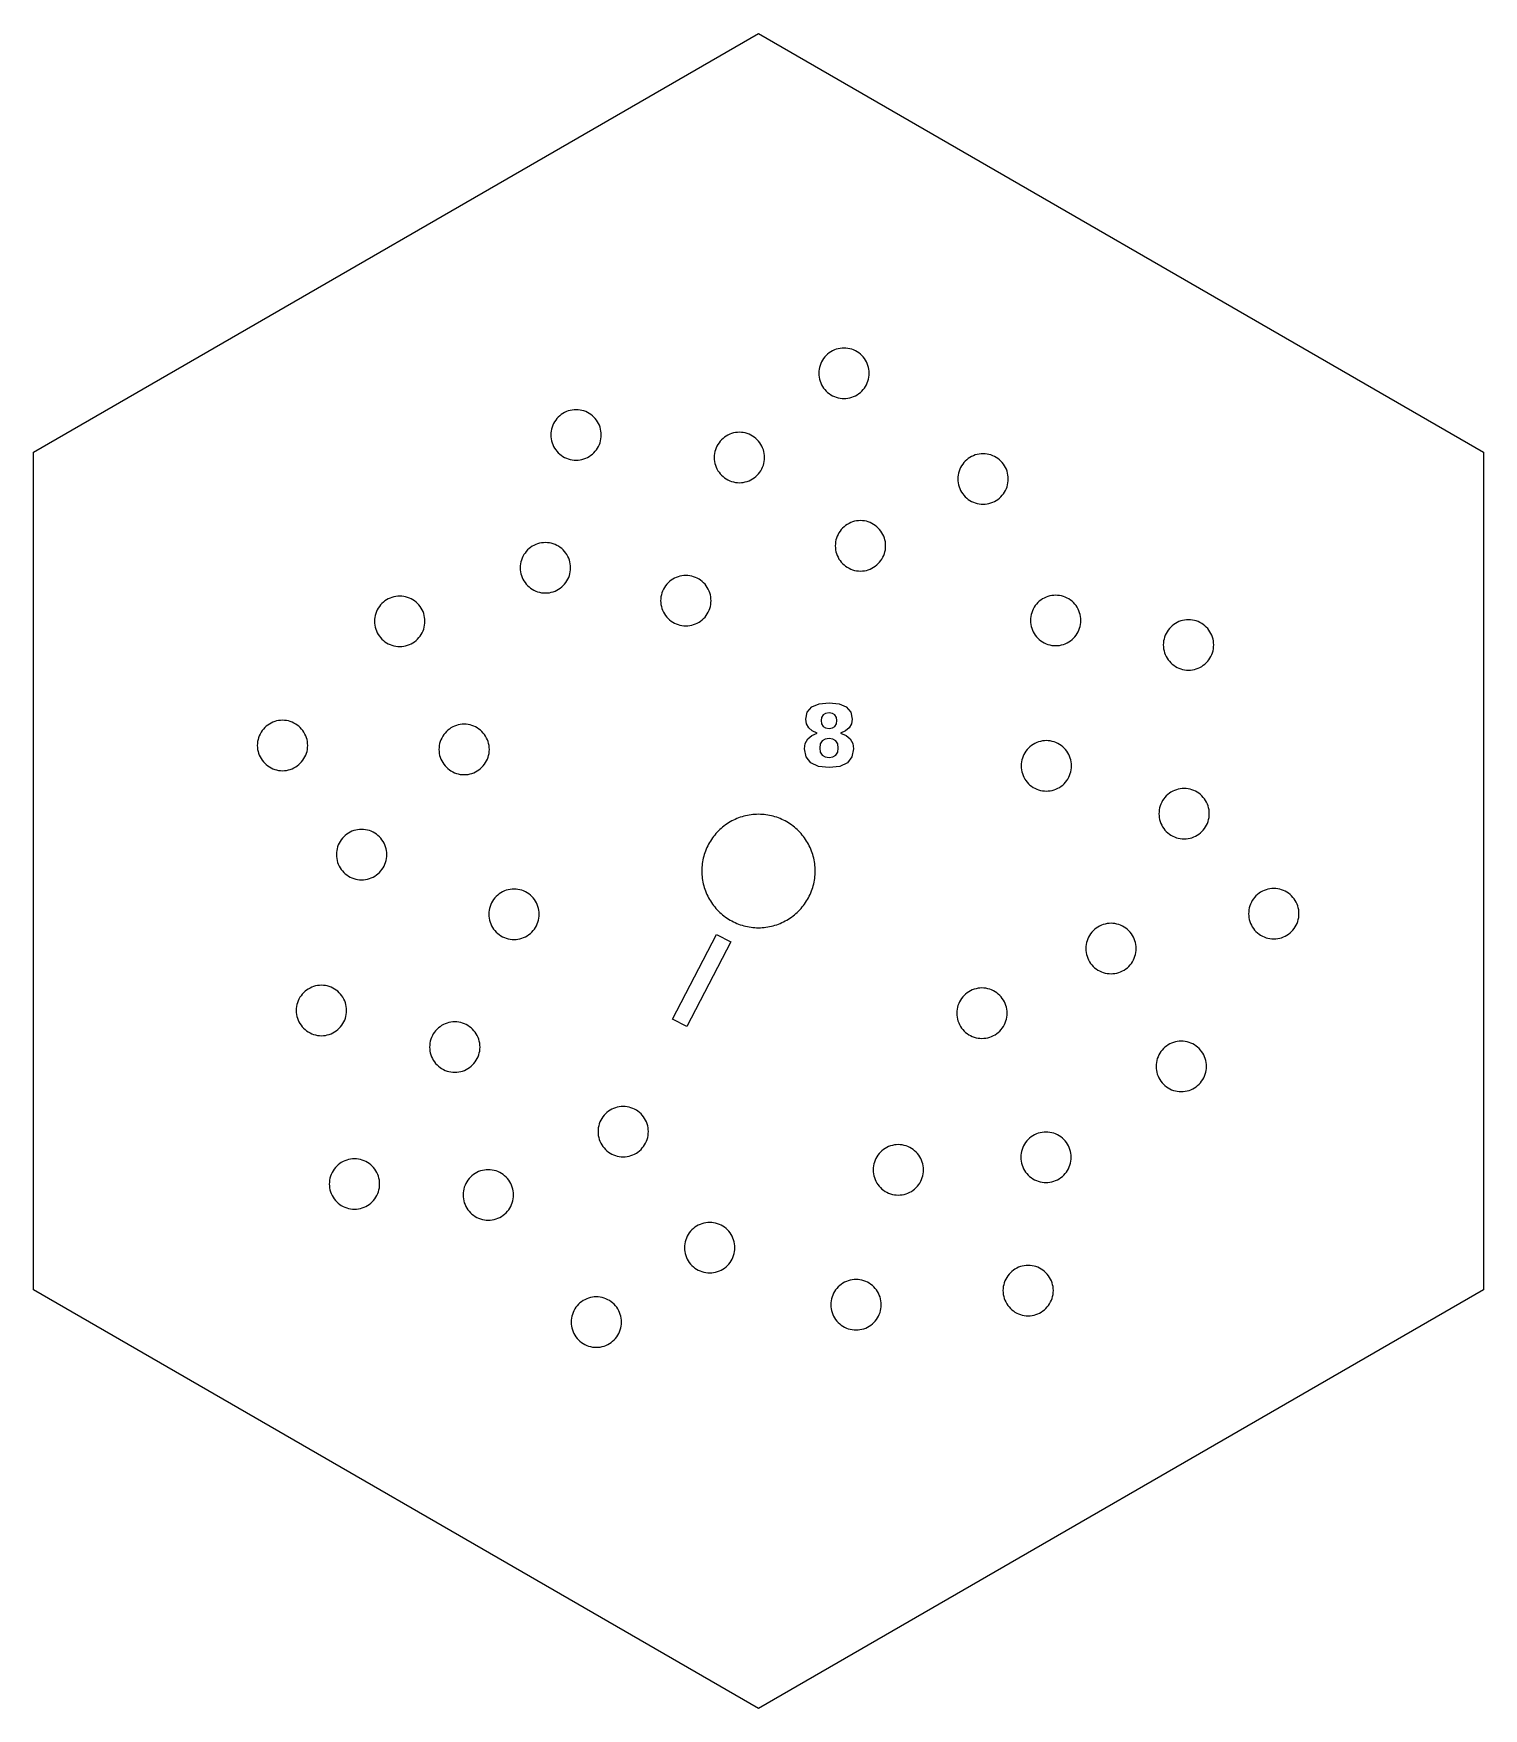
# Model space of a CAD drawing. Header units: millimetres. Extents: x 0 to 476, y 7 to 280.
# Drawn here: x 0 to 80.6, y 58.9 to 152 of the extents above; entities that cross this region are included whole.
import ezdxf

# ---------------------------------------------------------------- set-up
doc = ezdxf.new("R2010")
doc.units = ezdxf.units.MM
doc.layers.add('CUT', color=1, linetype='Continuous')
doc.layers.add('ENGRAVE', color=7, linetype='Continuous')

msp = doc.modelspace()

# ---------------------------------------------------------------- linework, layer by layer
at = {"layer": 'CUT'}
for points in [[(80.598, 82.2), (40.299, 58.933), (0, 82.2), (0, 128.733), (40.299, 152), (80.598, 128.733), (80.598, 82.2)], [(46.384, 132.69), (46.413, 132.796), (46.435, 132.904), (46.448, 133.013), (46.452, 133.123), (46.448, 133.233), (46.435, 133.342), (46.413, 133.45), (46.384, 133.556), (46.345, 133.659), (46.299, 133.759), (46.246, 133.854), (46.185, 133.946), (46.117, 134.032), (46.042, 134.113), (45.961, 134.188), (45.875, 134.256), (45.784, 134.317), (45.688, 134.37), (45.588, 134.416), (45.485, 134.454), (45.379, 134.484), (45.271, 134.506), (45.162, 134.519), (45.052, 134.523), (44.942, 134.519), (44.833, 134.506), (44.725, 134.484), (44.619, 134.454), (44.516, 134.416), (44.416, 134.37), (44.321, 134.317), (44.229, 134.256), (44.143, 134.188), (44.062, 134.113), (43.987, 134.032), (43.919, 133.946), (43.858, 133.854), (43.805, 133.759), (43.759, 133.659), (43.721, 133.556), (43.691, 133.45), (43.669, 133.342), (43.656, 133.233), (43.652, 133.123), (43.656, 133.013), (43.669, 132.904), (43.691, 132.796), (43.721, 132.69), (43.759, 132.587), (43.805, 132.487), (43.858, 132.391), (43.919, 132.3), (43.987, 132.214), (44.062, 132.133), (44.143, 132.058), (44.229, 131.99), (44.321, 131.929), (44.416, 131.876), (44.516, 131.83), (44.619, 131.791), (44.725, 131.762), (44.833, 131.74), (44.942, 131.727), (45.052, 131.723), (45.162, 131.727), (45.271, 131.74), (45.379, 131.762), (45.485, 131.791), (45.588, 131.83), (45.688, 131.876), (45.784, 131.929), (45.875, 131.99), (45.961, 132.058), (46.042, 132.133), (46.117, 132.214), (46.185, 132.3), (46.246, 132.391), (46.299, 132.487), (46.345, 132.587), (46.384, 132.69)], [(31.491, 129.263), (31.52, 129.369), (31.542, 129.476), (31.555, 129.586), (31.559, 129.695), (31.555, 129.805), (31.542, 129.914), (31.52, 130.022), (31.491, 130.128), (31.453, 130.231), (31.407, 130.331), (31.353, 130.427), (31.292, 130.518), (31.224, 130.605), (31.149, 130.685), (31.068, 130.76), (30.982, 130.828), (30.891, 130.889), (30.795, 130.943), (30.695, 130.989), (30.592, 131.027), (30.486, 131.057), (30.378, 131.078), (30.269, 131.091), (30.159, 131.095), (30.049, 131.091), (29.94, 131.078), (29.832, 131.057), (29.727, 131.027), (29.623, 130.989), (29.524, 130.943), (29.428, 130.889), (29.336, 130.828), (29.25, 130.76), (29.169, 130.685), (29.095, 130.605), (29.027, 130.518), (28.965, 130.427), (28.912, 130.331), (28.866, 130.231), (28.828, 130.128), (28.798, 130.022), (28.776, 129.914), (28.763, 129.805), (28.759, 129.695), (28.763, 129.586), (28.776, 129.476), (28.798, 129.369), (28.828, 129.263), (28.866, 129.16), (28.912, 129.06), (28.965, 128.964), (29.027, 128.873), (29.095, 128.786), (29.169, 128.705), (29.25, 128.631), (29.336, 128.563), (29.428, 128.502), (29.524, 128.448), (29.623, 128.402), (29.727, 128.364), (29.832, 128.334), (29.94, 128.313), (30.049, 128.3), (30.159, 128.295), (30.269, 128.3), (30.378, 128.313), (30.486, 128.334), (30.592, 128.364), (30.695, 128.402), (30.795, 128.448), (30.891, 128.502), (30.982, 128.563), (31.068, 128.631), (31.149, 128.705), (31.224, 128.786), (31.292, 128.873), (31.353, 128.964), (31.407, 129.06), (31.453, 129.16), (31.491, 129.263)], [(40.568, 128.009), (40.598, 128.115), (40.619, 128.223), (40.632, 128.332), (40.637, 128.442), (40.632, 128.552), (40.619, 128.661), (40.598, 128.769), (40.568, 128.874), (40.53, 128.978), (40.484, 129.077), (40.43, 129.173), (40.369, 129.265), (40.301, 129.351), (40.227, 129.432), (40.146, 129.506), (40.06, 129.574), (39.968, 129.636), (39.872, 129.689), (39.772, 129.735), (39.669, 129.773), (39.563, 129.803), (39.456, 129.825), (39.347, 129.838), (39.237, 129.842), (39.127, 129.838), (39.018, 129.825), (38.91, 129.803), (38.804, 129.773), (38.701, 129.735), (38.601, 129.689), (38.505, 129.636), (38.414, 129.574), (38.327, 129.506), (38.247, 129.432), (38.172, 129.351), (38.104, 129.265), (38.043, 129.173), (37.989, 129.077), (37.943, 128.978), (37.905, 128.874), (37.875, 128.769), (37.854, 128.661), (37.841, 128.552), (37.837, 128.442), (37.841, 128.332), (37.854, 128.223), (37.875, 128.115), (37.905, 128.009), (37.943, 127.906), (37.989, 127.806), (38.043, 127.71), (38.104, 127.619), (38.172, 127.533), (38.247, 127.452), (38.327, 127.377), (38.414, 127.309), (38.505, 127.248), (38.601, 127.194), (38.701, 127.148), (38.804, 127.11), (38.91, 127.081), (39.018, 127.059), (39.127, 127.046), (39.237, 127.042), (39.347, 127.046), (39.456, 127.059), (39.563, 127.081), (39.669, 127.11), (39.772, 127.148), (39.872, 127.194), (39.968, 127.248), (40.06, 127.309), (40.146, 127.377), (40.227, 127.452), (40.301, 127.533), (40.369, 127.619), (40.43, 127.71), (40.484, 127.806), (40.53, 127.906), (40.568, 128.009)], [(54.113, 126.817), (54.143, 126.923), (54.164, 127.031), (54.177, 127.14), (54.181, 127.25), (54.177, 127.36), (54.164, 127.469), (54.143, 127.577), (54.113, 127.682), (54.075, 127.786), (54.029, 127.885), (53.975, 127.981), (53.914, 128.073), (53.846, 128.159), (53.771, 128.24), (53.691, 128.314), (53.604, 128.382), (53.513, 128.444), (53.417, 128.497), (53.317, 128.543), (53.214, 128.581), (53.108, 128.611), (53, 128.633), (52.891, 128.646), (52.781, 128.65), (52.671, 128.646), (52.562, 128.633), (52.454, 128.611), (52.349, 128.581), (52.246, 128.543), (52.146, 128.497), (52.05, 128.444), (51.958, 128.382), (51.872, 128.314), (51.791, 128.24), (51.717, 128.159), (51.649, 128.073), (51.588, 127.981), (51.534, 127.885), (51.488, 127.786), (51.45, 127.682), (51.42, 127.577), (51.399, 127.469), (51.386, 127.36), (51.381, 127.25), (51.386, 127.14), (51.399, 127.031), (51.42, 126.923), (51.45, 126.817), (51.488, 126.714), (51.534, 126.614), (51.588, 126.518), (51.649, 126.427), (51.717, 126.341), (51.791, 126.26), (51.872, 126.185), (51.958, 126.117), (52.05, 126.056), (52.146, 126.002), (52.246, 125.956), (52.349, 125.918), (52.454, 125.889), (52.562, 125.867), (52.671, 125.854), (52.781, 125.85), (52.891, 125.854), (53, 125.867), (53.108, 125.889), (53.214, 125.918), (53.317, 125.956), (53.417, 126.002), (53.513, 126.056), (53.604, 126.117), (53.691, 126.185), (53.771, 126.26), (53.846, 126.341), (53.914, 126.427), (53.975, 126.518), (54.029, 126.614), (54.075, 126.714), (54.113, 126.817)], [(47.297, 123.101), (47.327, 123.207), (47.349, 123.315), (47.362, 123.424), (47.366, 123.534), (47.362, 123.643), (47.349, 123.753), (47.327, 123.86), (47.297, 123.966), (47.259, 124.069), (47.213, 124.169), (47.16, 124.265), (47.099, 124.357), (47.031, 124.443), (46.956, 124.524), (46.875, 124.598), (46.789, 124.666), (46.697, 124.727), (46.602, 124.781), (46.502, 124.827), (46.399, 124.865), (46.293, 124.895), (46.185, 124.916), (46.076, 124.929), (45.966, 124.934), (45.856, 124.929), (45.747, 124.916), (45.639, 124.895), (45.533, 124.865), (45.43, 124.827), (45.33, 124.781), (45.234, 124.727), (45.143, 124.666), (45.057, 124.598), (44.976, 124.524), (44.901, 124.443), (44.833, 124.357), (44.772, 124.265), (44.719, 124.169), (44.673, 124.069), (44.634, 123.966), (44.605, 123.86), (44.583, 123.753), (44.57, 123.643), (44.566, 123.534), (44.57, 123.424), (44.583, 123.315), (44.605, 123.207), (44.634, 123.101), (44.673, 122.998), (44.719, 122.898), (44.772, 122.802), (44.833, 122.711), (44.901, 122.624), (44.976, 122.544), (45.057, 122.469), (45.143, 122.401), (45.234, 122.34), (45.33, 122.286), (45.43, 122.24), (45.533, 122.202), (45.639, 122.172), (45.747, 122.151), (45.856, 122.138), (45.966, 122.134), (46.076, 122.138), (46.185, 122.151), (46.293, 122.172), (46.399, 122.202), (46.502, 122.24), (46.602, 122.286), (46.697, 122.34), (46.789, 122.401), (46.875, 122.469), (46.956, 122.544), (47.031, 122.624), (47.099, 122.711), (47.16, 122.802), (47.213, 122.898), (47.259, 122.998), (47.297, 123.101)], [(29.787, 121.88), (29.817, 121.986), (29.838, 122.094), (29.851, 122.203), (29.856, 122.313), (29.851, 122.422), (29.838, 122.532), (29.817, 122.639), (29.787, 122.745), (29.749, 122.848), (29.703, 122.948), (29.649, 123.044), (29.588, 123.135), (29.52, 123.222), (29.446, 123.303), (29.365, 123.377), (29.279, 123.445), (29.187, 123.506), (29.091, 123.56), (28.991, 123.606), (28.888, 123.644), (28.783, 123.674), (28.675, 123.695), (28.566, 123.708), (28.456, 123.713), (28.346, 123.708), (28.237, 123.695), (28.129, 123.674), (28.023, 123.644), (27.92, 123.606), (27.82, 123.56), (27.724, 123.506), (27.633, 123.445), (27.546, 123.377), (27.466, 123.303), (27.391, 123.222), (27.323, 123.135), (27.262, 123.044), (27.208, 122.948), (27.162, 122.848), (27.124, 122.745), (27.094, 122.639), (27.073, 122.532), (27.06, 122.422), (27.056, 122.313), (27.06, 122.203), (27.073, 122.094), (27.094, 121.986), (27.124, 121.88), (27.162, 121.777), (27.208, 121.677), (27.262, 121.581), (27.323, 121.49), (27.391, 121.403), (27.466, 121.323), (27.546, 121.248), (27.633, 121.18), (27.724, 121.119), (27.82, 121.065), (27.92, 121.019), (28.023, 120.981), (28.129, 120.951), (28.237, 120.93), (28.346, 120.917), (28.456, 120.913), (28.566, 120.917), (28.675, 120.93), (28.783, 120.951), (28.888, 120.981), (28.991, 121.019), (29.091, 121.065), (29.187, 121.119), (29.279, 121.18), (29.365, 121.248), (29.446, 121.323), (29.52, 121.403), (29.588, 121.49), (29.649, 121.581), (29.703, 121.677), (29.749, 121.777), (29.787, 121.88)], [(37.593, 120.054), (37.623, 120.16), (37.644, 120.267), (37.657, 120.377), (37.661, 120.486), (37.657, 120.596), (37.644, 120.705), (37.623, 120.813), (37.593, 120.919), (37.555, 121.022), (37.509, 121.122), (37.455, 121.218), (37.394, 121.309), (37.326, 121.396), (37.251, 121.476), (37.171, 121.551), (37.084, 121.619), (36.993, 121.68), (36.897, 121.734), (36.797, 121.78), (36.694, 121.818), (36.588, 121.848), (36.48, 121.869), (36.371, 121.882), (36.261, 121.886), (36.152, 121.882), (36.042, 121.869), (35.935, 121.848), (35.829, 121.818), (35.726, 121.78), (35.626, 121.734), (35.53, 121.68), (35.439, 121.619), (35.352, 121.551), (35.271, 121.476), (35.197, 121.396), (35.129, 121.309), (35.068, 121.218), (35.014, 121.122), (34.968, 121.022), (34.93, 120.919), (34.9, 120.813), (34.879, 120.705), (34.866, 120.596), (34.861, 120.486), (34.866, 120.377), (34.879, 120.267), (34.9, 120.16), (34.93, 120.054), (34.968, 119.951), (35.014, 119.851), (35.068, 119.755), (35.129, 119.664), (35.197, 119.577), (35.271, 119.496), (35.352, 119.422), (35.439, 119.354), (35.53, 119.293), (35.626, 119.239), (35.726, 119.193), (35.829, 119.155), (35.935, 119.125), (36.042, 119.104), (36.152, 119.091), (36.261, 119.086), (36.371, 119.091), (36.48, 119.104), (36.588, 119.125), (36.694, 119.155), (36.797, 119.193), (36.897, 119.239), (36.993, 119.293), (37.084, 119.354), (37.171, 119.422), (37.251, 119.496), (37.326, 119.577), (37.394, 119.664), (37.455, 119.755), (37.509, 119.851), (37.555, 119.951), (37.593, 120.054)], [(21.69, 118.908), (21.72, 119.014), (21.741, 119.122), (21.754, 119.231), (21.758, 119.341), (21.754, 119.451), (21.741, 119.56), (21.72, 119.668), (21.69, 119.774), (21.652, 119.877), (21.606, 119.977), (21.552, 120.072), (21.491, 120.164), (21.423, 120.25), (21.348, 120.331), (21.267, 120.406), (21.181, 120.474), (21.09, 120.535), (20.994, 120.588), (20.894, 120.634), (20.791, 120.672), (20.685, 120.702), (20.577, 120.724), (20.468, 120.737), (20.358, 120.741), (20.248, 120.737), (20.139, 120.724), (20.031, 120.702), (19.926, 120.672), (19.822, 120.634), (19.723, 120.588), (19.627, 120.535), (19.535, 120.474), (19.449, 120.406), (19.368, 120.331), (19.294, 120.25), (19.226, 120.164), (19.165, 120.072), (19.111, 119.977), (19.065, 119.877), (19.027, 119.774), (18.997, 119.668), (18.975, 119.56), (18.963, 119.451), (18.958, 119.341), (18.963, 119.231), (18.975, 119.122), (18.997, 119.014), (19.027, 118.908), (19.065, 118.805), (19.111, 118.705), (19.165, 118.609), (19.226, 118.518), (19.294, 118.432), (19.368, 118.351), (19.449, 118.276), (19.535, 118.208), (19.627, 118.147), (19.723, 118.094), (19.822, 118.048), (19.926, 118.009), (20.031, 117.98), (20.139, 117.958), (20.248, 117.945), (20.358, 117.941), (20.468, 117.945), (20.577, 117.958), (20.685, 117.98), (20.791, 118.009), (20.894, 118.048), (20.994, 118.094), (21.09, 118.147), (21.181, 118.208), (21.267, 118.276), (21.348, 118.351), (21.423, 118.432), (21.491, 118.518), (21.552, 118.609), (21.606, 118.705), (21.652, 118.805), (21.69, 118.908)], [(58.147, 118.954), (58.177, 119.06), (58.198, 119.168), (58.211, 119.277), (58.215, 119.387), (58.211, 119.497), (58.198, 119.606), (58.177, 119.714), (58.147, 119.819), (58.109, 119.922), (58.063, 120.022), (58.009, 120.118), (57.948, 120.21), (57.88, 120.296), (57.805, 120.377), (57.725, 120.451), (57.638, 120.519), (57.547, 120.58), (57.451, 120.634), (57.351, 120.68), (57.248, 120.718), (57.142, 120.748), (57.034, 120.769), (56.925, 120.782), (56.815, 120.787), (56.706, 120.782), (56.596, 120.769), (56.489, 120.748), (56.383, 120.718), (56.28, 120.68), (56.18, 120.634), (56.084, 120.58), (55.993, 120.519), (55.906, 120.451), (55.826, 120.377), (55.751, 120.296), (55.683, 120.21), (55.622, 120.118), (55.568, 120.022), (55.522, 119.922), (55.484, 119.819), (55.454, 119.714), (55.433, 119.606), (55.42, 119.497), (55.415, 119.387), (55.42, 119.277), (55.433, 119.168), (55.454, 119.06), (55.484, 118.954), (55.522, 118.851), (55.568, 118.751), (55.622, 118.655), (55.683, 118.564), (55.751, 118.477), (55.826, 118.397), (55.906, 118.322), (55.993, 118.254), (56.084, 118.193), (56.18, 118.139), (56.28, 118.093), (56.383, 118.055), (56.489, 118.025), (56.596, 118.004), (56.706, 117.991), (56.815, 117.987), (56.925, 117.991), (57.034, 118.004), (57.142, 118.025), (57.248, 118.055), (57.351, 118.093), (57.451, 118.139), (57.547, 118.193), (57.638, 118.254), (57.725, 118.322), (57.805, 118.397), (57.88, 118.477), (57.948, 118.564), (58.009, 118.655), (58.063, 118.751), (58.109, 118.851), (58.147, 118.954)], [(65.533, 117.596), (65.562, 117.702), (65.584, 117.81), (65.597, 117.919), (65.601, 118.029), (65.597, 118.139), (65.584, 118.248), (65.562, 118.356), (65.533, 118.462), (65.494, 118.565), (65.448, 118.664), (65.395, 118.76), (65.334, 118.852), (65.266, 118.938), (65.191, 119.019), (65.11, 119.093), (65.024, 119.162), (64.933, 119.223), (64.837, 119.276), (64.737, 119.322), (64.634, 119.36), (64.528, 119.39), (64.42, 119.412), (64.311, 119.425), (64.201, 119.429), (64.091, 119.425), (63.982, 119.412), (63.874, 119.39), (63.768, 119.36), (63.665, 119.322), (63.565, 119.276), (63.47, 119.223), (63.378, 119.162), (63.292, 119.093), (63.211, 119.019), (63.136, 118.938), (63.068, 118.852), (63.007, 118.76), (62.954, 118.664), (62.908, 118.565), (62.87, 118.462), (62.84, 118.356), (62.818, 118.248), (62.805, 118.139), (62.801, 118.029), (62.805, 117.919), (62.818, 117.81), (62.84, 117.702), (62.87, 117.596), (62.908, 117.493), (62.954, 117.393), (63.007, 117.297), (63.068, 117.206), (63.136, 117.12), (63.211, 117.039), (63.292, 116.964), (63.378, 116.896), (63.47, 116.835), (63.565, 116.781), (63.665, 116.735), (63.768, 116.697), (63.874, 116.668), (63.982, 116.646), (64.091, 116.633), (64.201, 116.629), (64.311, 116.633), (64.42, 116.646), (64.528, 116.668), (64.634, 116.697), (64.737, 116.735), (64.837, 116.781), (64.933, 116.835), (65.024, 116.896), (65.11, 116.964), (65.191, 117.039), (65.266, 117.12), (65.334, 117.206), (65.395, 117.297), (65.448, 117.393), (65.494, 117.493), (65.533, 117.596)], [(15.173, 112.008), (15.203, 112.114), (15.224, 112.222), (15.237, 112.331), (15.242, 112.441), (15.237, 112.551), (15.224, 112.66), (15.203, 112.768), (15.173, 112.873), (15.135, 112.977), (15.089, 113.076), (15.035, 113.172), (14.974, 113.264), (14.906, 113.35), (14.832, 113.431), (14.751, 113.505), (14.665, 113.573), (14.573, 113.634), (14.477, 113.688), (14.377, 113.734), (14.274, 113.772), (14.168, 113.802), (14.061, 113.824), (13.951, 113.836), (13.842, 113.841), (13.732, 113.836), (13.623, 113.824), (13.515, 113.802), (13.409, 113.772), (13.306, 113.734), (13.206, 113.688), (13.11, 113.634), (13.019, 113.573), (12.932, 113.505), (12.852, 113.431), (12.777, 113.35), (12.709, 113.264), (12.648, 113.172), (12.594, 113.076), (12.548, 112.977), (12.51, 112.873), (12.48, 112.768), (12.459, 112.66), (12.446, 112.551), (12.442, 112.441), (12.446, 112.331), (12.459, 112.222), (12.48, 112.114), (12.51, 112.008), (12.548, 111.905), (12.594, 111.805), (12.648, 111.709), (12.709, 111.618), (12.777, 111.532), (12.852, 111.451), (12.932, 111.376), (13.019, 111.308), (13.11, 111.247), (13.206, 111.193), (13.306, 111.147), (13.409, 111.109), (13.515, 111.079), (13.623, 111.058), (13.732, 111.045), (13.842, 111.041), (13.951, 111.045), (14.061, 111.058), (14.168, 111.079), (14.274, 111.109), (14.377, 111.147), (14.477, 111.193), (14.573, 111.247), (14.665, 111.308), (14.751, 111.376), (14.832, 111.451), (14.906, 111.532), (14.974, 111.618), (15.035, 111.709), (15.089, 111.805), (15.135, 111.905), (15.173, 112.008)], [(25.27, 111.788), (25.299, 111.893), (25.321, 112.001), (25.334, 112.11), (25.338, 112.22), (25.334, 112.33), (25.321, 112.439), (25.299, 112.547), (25.27, 112.653), (25.232, 112.756), (25.186, 112.856), (25.132, 112.952), (25.071, 113.043), (25.003, 113.129), (24.928, 113.21), (24.847, 113.285), (24.761, 113.353), (24.67, 113.414), (24.574, 113.468), (24.474, 113.514), (24.371, 113.552), (24.265, 113.582), (24.157, 113.603), (24.048, 113.616), (23.938, 113.62), (23.828, 113.616), (23.719, 113.603), (23.611, 113.582), (23.506, 113.552), (23.402, 113.514), (23.303, 113.468), (23.207, 113.414), (23.115, 113.353), (23.029, 113.285), (22.948, 113.21), (22.874, 113.129), (22.806, 113.043), (22.744, 112.952), (22.691, 112.856), (22.645, 112.756), (22.607, 112.653), (22.577, 112.547), (22.555, 112.439), (22.542, 112.33), (22.538, 112.22), (22.542, 112.11), (22.555, 112.001), (22.577, 111.893), (22.607, 111.788), (22.645, 111.684), (22.691, 111.585), (22.744, 111.489), (22.806, 111.397), (22.874, 111.311), (22.948, 111.23), (23.029, 111.156), (23.115, 111.088), (23.207, 111.027), (23.303, 110.973), (23.402, 110.927), (23.506, 110.889), (23.611, 110.859), (23.719, 110.837), (23.828, 110.825), (23.938, 110.82), (24.048, 110.825), (24.157, 110.837), (24.265, 110.859), (24.371, 110.889), (24.474, 110.927), (24.574, 110.973), (24.67, 111.027), (24.761, 111.088), (24.847, 111.156), (24.928, 111.23), (25.003, 111.311), (25.071, 111.397), (25.132, 111.489), (25.186, 111.585), (25.232, 111.684), (25.27, 111.788)], [(57.628, 110.876), (57.658, 110.982), (57.679, 111.09), (57.692, 111.199), (57.697, 111.309), (57.692, 111.419), (57.679, 111.528), (57.658, 111.636), (57.628, 111.742), (57.59, 111.845), (57.544, 111.944), (57.49, 112.04), (57.429, 112.132), (57.361, 112.218), (57.286, 112.299), (57.206, 112.373), (57.119, 112.442), (57.028, 112.503), (56.932, 112.556), (56.832, 112.602), (56.729, 112.64), (56.623, 112.67), (56.516, 112.692), (56.406, 112.705), (56.297, 112.709), (56.187, 112.705), (56.077, 112.692), (55.97, 112.67), (55.864, 112.64), (55.761, 112.602), (55.661, 112.556), (55.565, 112.503), (55.474, 112.442), (55.387, 112.373), (55.307, 112.299), (55.232, 112.218), (55.164, 112.132), (55.103, 112.04), (55.049, 111.944), (55.003, 111.845), (54.965, 111.742), (54.935, 111.636), (54.914, 111.528), (54.901, 111.419), (54.897, 111.309), (54.901, 111.199), (54.914, 111.09), (54.935, 110.982), (54.965, 110.876), (55.003, 110.773), (55.049, 110.673), (55.103, 110.577), (55.164, 110.486), (55.232, 110.4), (55.307, 110.319), (55.387, 110.244), (55.474, 110.176), (55.565, 110.115), (55.661, 110.062), (55.761, 110.015), (55.864, 109.977), (55.97, 109.948), (56.077, 109.926), (56.187, 109.913), (56.297, 109.909), (56.406, 109.913), (56.516, 109.926), (56.623, 109.948), (56.729, 109.977), (56.832, 110.015), (56.932, 110.062), (57.028, 110.115), (57.119, 110.176), (57.206, 110.244), (57.286, 110.319), (57.361, 110.4), (57.429, 110.486), (57.49, 110.577), (57.544, 110.673), (57.59, 110.773), (57.628, 110.876)], [(65.289, 108.217), (65.319, 108.323), (65.341, 108.431), (65.354, 108.54), (65.358, 108.65), (65.354, 108.76), (65.341, 108.869), (65.319, 108.977), (65.289, 109.083), (65.251, 109.186), (65.205, 109.286), (65.152, 109.381), (65.091, 109.473), (65.022, 109.559), (64.948, 109.64), (64.867, 109.714), (64.781, 109.783), (64.689, 109.844), (64.593, 109.897), (64.494, 109.943), (64.391, 109.981), (64.285, 110.011), (64.177, 110.033), (64.068, 110.046), (63.958, 110.05), (63.848, 110.046), (63.739, 110.033), (63.631, 110.011), (63.525, 109.981), (63.422, 109.943), (63.322, 109.897), (63.226, 109.844), (63.135, 109.783), (63.049, 109.714), (62.968, 109.64), (62.893, 109.559), (62.825, 109.473), (62.764, 109.381), (62.71, 109.286), (62.664, 109.186), (62.626, 109.083), (62.597, 108.977), (62.575, 108.869), (62.562, 108.76), (62.558, 108.65), (62.562, 108.54), (62.575, 108.431), (62.597, 108.323), (62.626, 108.217), (62.664, 108.114), (62.71, 108.014), (62.764, 107.918), (62.825, 107.827), (62.893, 107.741), (62.968, 107.66), (63.049, 107.585), (63.135, 107.517), (63.226, 107.456), (63.322, 107.403), (63.422, 107.357), (63.525, 107.318), (63.631, 107.289), (63.739, 107.267), (63.848, 107.254), (63.958, 107.25), (64.068, 107.254), (64.177, 107.267), (64.285, 107.289), (64.391, 107.318), (64.494, 107.357), (64.593, 107.403), (64.689, 107.456), (64.781, 107.517), (64.867, 107.585), (64.948, 107.66), (65.022, 107.741), (65.091, 107.827), (65.152, 107.918), (65.205, 108.014), (65.251, 108.114), (65.289, 108.217)], [(43.442, 105.673), (43.434, 105.775), (43.422, 105.878), (43.407, 105.98), (43.389, 106.081), (43.367, 106.182), (43.342, 106.282), (43.313, 106.381), (43.282, 106.479), (43.247, 106.576), (43.209, 106.672), (43.168, 106.767), (43.124, 106.86), (43.077, 106.952), (43.027, 107.042), (42.974, 107.13), (42.918, 107.217), (42.86, 107.301), (42.798, 107.384), (42.734, 107.465), (42.667, 107.544), (42.598, 107.62), (42.526, 107.694), (42.452, 107.766), (42.376, 107.835), (42.297, 107.902), (42.217, 107.966), (42.134, 108.027), (42.049, 108.086), (41.962, 108.142), (41.874, 108.195), (41.784, 108.245), (41.692, 108.292), (41.599, 108.336), (41.505, 108.377), (41.409, 108.415), (41.312, 108.449), (41.213, 108.481), (41.114, 108.509), (41.014, 108.534), (40.914, 108.556), (40.812, 108.575), (40.71, 108.59), (40.608, 108.601), (40.505, 108.61), (40.402, 108.615), (40.299, 108.617), (40.196, 108.615), (40.093, 108.61), (39.99, 108.601), (39.888, 108.59), (39.786, 108.575), (39.685, 108.556), (39.584, 108.534), (39.484, 108.509), (39.385, 108.481), (39.287, 108.449), (39.189, 108.415), (39.094, 108.377), (38.999, 108.336), (38.906, 108.292), (38.814, 108.245), (38.724, 108.195), (38.636, 108.142), (38.549, 108.086), (38.464, 108.027), (38.381, 107.966), (38.301, 107.902), (38.222, 107.835), (38.146, 107.766), (38.072, 107.694), (38, 107.62), (37.931, 107.544), (37.864, 107.465), (37.8, 107.384), (37.739, 107.301), (37.68, 107.217), (37.624, 107.13), (37.571, 107.042), (37.521, 106.952), (37.474, 106.86), (37.43, 106.767), (37.389, 106.672), (37.351, 106.576), (37.316, 106.479), (37.285, 106.381), (37.256, 106.282), (37.231, 106.182), (37.21, 106.081), (37.191, 105.98), (37.176, 105.878), (37.164, 105.775), (37.156, 105.673), (37.151, 105.57), (37.149, 105.467), (37.151, 105.364), (37.156, 105.261), (37.164, 105.158), (37.176, 105.056), (37.191, 104.954), (37.21, 104.852), (37.231, 104.751), (37.256, 104.651), (37.285, 104.552), (37.316, 104.454), (37.351, 104.357), (37.389, 104.261), (37.43, 104.167), (37.474, 104.073), (37.521, 103.982), (37.571, 103.892), (37.624, 103.803), (37.68, 103.717), (37.739, 103.632), (37.8, 103.549), (37.864, 103.468), (37.931, 103.39), (38, 103.313), (38.072, 103.239), (38.146, 103.168), (38.222, 103.098), (38.301, 103.032), (38.381, 102.968), (38.464, 102.906), (38.549, 102.848), (38.636, 102.792), (38.724, 102.739), (38.814, 102.689), (38.906, 102.642), (38.999, 102.597), (39.094, 102.556), (39.189, 102.519), (39.287, 102.484), (39.385, 102.452), (39.484, 102.424), (39.584, 102.399), (39.685, 102.377), (39.786, 102.359), (39.888, 102.344), (39.99, 102.332), (40.093, 102.323), (40.196, 102.318), (40.299, 102.317), (40.402, 102.318), (40.505, 102.323), (40.608, 102.332), (40.71, 102.344), (40.812, 102.359), (40.914, 102.377), (41.014, 102.399), (41.114, 102.424), (41.213, 102.452), (41.312, 102.484), (41.409, 102.519), (41.505, 102.556), (41.599, 102.597), (41.692, 102.642), (41.784, 102.689), (41.874, 102.739), (41.962, 102.792), (42.049, 102.848), (42.134, 102.906), (42.217, 102.968), (42.297, 103.032), (42.376, 103.098), (42.452, 103.168), (42.526, 103.239), (42.598, 103.313), (42.667, 103.39), (42.734, 103.468), (42.798, 103.549), (42.86, 103.632), (42.918, 103.717), (42.974, 103.803), (43.027, 103.892), (43.077, 103.982), (43.124, 104.073), (43.168, 104.167), (43.209, 104.261), (43.247, 104.357), (43.282, 104.454), (43.313, 104.552), (43.342, 104.651), (43.367, 104.751), (43.389, 104.852), (43.407, 104.954), (43.422, 105.056), (43.434, 105.158), (43.442, 105.261), (43.447, 105.364), (43.449, 105.467), (43.447, 105.57), (43.442, 105.673)], [(19.569, 105.946), (19.599, 106.052), (19.621, 106.16), (19.633, 106.269), (19.638, 106.379), (19.633, 106.489), (19.621, 106.598), (19.599, 106.706), (19.569, 106.812), (19.531, 106.915), (19.485, 107.015), (19.431, 107.11), (19.37, 107.202), (19.302, 107.288), (19.228, 107.369), (19.147, 107.444), (19.061, 107.512), (18.969, 107.573), (18.873, 107.626), (18.774, 107.672), (18.67, 107.71), (18.565, 107.74), (18.457, 107.762), (18.348, 107.775), (18.238, 107.779), (18.128, 107.775), (18.019, 107.762), (17.911, 107.74), (17.805, 107.71), (17.702, 107.672), (17.602, 107.626), (17.506, 107.573), (17.415, 107.512), (17.329, 107.444), (17.248, 107.369), (17.173, 107.288), (17.105, 107.202), (17.044, 107.11), (16.99, 107.015), (16.944, 106.915), (16.906, 106.812), (16.876, 106.706), (16.855, 106.598), (16.842, 106.489), (16.838, 106.379), (16.842, 106.269), (16.855, 106.16), (16.876, 106.052), (16.906, 105.946), (16.944, 105.843), (16.99, 105.743), (17.044, 105.647), (17.105, 105.556), (17.173, 105.47), (17.248, 105.389), (17.329, 105.314), (17.415, 105.246), (17.506, 105.185), (17.602, 105.132), (17.702, 105.086), (17.805, 105.047), (17.911, 105.018), (18.019, 104.996), (18.128, 104.983), (18.238, 104.979), (18.348, 104.983), (18.457, 104.996), (18.565, 105.018), (18.67, 105.047), (18.774, 105.086), (18.873, 105.132), (18.969, 105.185), (19.061, 105.246), (19.147, 105.314), (19.228, 105.389), (19.302, 105.47), (19.37, 105.556), (19.431, 105.647), (19.485, 105.743), (19.531, 105.843), (19.569, 105.946)], [(28.041, 102.63), (28.071, 102.736), (28.093, 102.844), (28.106, 102.953), (28.11, 103.063), (28.106, 103.173), (28.093, 103.282), (28.071, 103.39), (28.041, 103.496), (28.003, 103.599), (27.957, 103.699), (27.904, 103.794), (27.843, 103.886), (27.775, 103.972), (27.7, 104.053), (27.619, 104.128), (27.533, 104.196), (27.442, 104.257), (27.346, 104.31), (27.246, 104.356), (27.143, 104.394), (27.037, 104.424), (26.929, 104.446), (26.82, 104.459), (26.71, 104.463), (26.6, 104.459), (26.491, 104.446), (26.383, 104.424), (26.277, 104.394), (26.174, 104.356), (26.074, 104.31), (25.979, 104.257), (25.887, 104.196), (25.801, 104.128), (25.72, 104.053), (25.645, 103.972), (25.577, 103.886), (25.516, 103.794), (25.463, 103.699), (25.417, 103.599), (25.379, 103.496), (25.349, 103.39), (25.327, 103.282), (25.314, 103.173), (25.31, 103.063), (25.314, 102.953), (25.327, 102.844), (25.349, 102.736), (25.379, 102.63), (25.417, 102.527), (25.463, 102.427), (25.516, 102.331), (25.577, 102.24), (25.645, 102.154), (25.72, 102.073), (25.801, 101.998), (25.887, 101.93), (25.979, 101.869), (26.074, 101.816), (26.174, 101.77), (26.277, 101.731), (26.383, 101.702), (26.491, 101.68), (26.6, 101.667), (26.71, 101.663), (26.82, 101.667), (26.929, 101.68), (27.037, 101.702), (27.143, 101.731), (27.246, 101.77), (27.346, 101.816), (27.442, 101.869), (27.533, 101.93), (27.619, 101.998), (27.7, 102.073), (27.775, 102.154), (27.843, 102.24), (27.904, 102.331), (27.957, 102.427), (28.003, 102.527), (28.041, 102.63)], [(70.273, 102.661), (70.303, 102.767), (70.324, 102.875), (70.337, 102.984), (70.342, 103.094), (70.337, 103.204), (70.324, 103.313), (70.303, 103.421), (70.273, 103.526), (70.235, 103.629), (70.189, 103.729), (70.135, 103.825), (70.074, 103.917), (70.006, 104.003), (69.932, 104.084), (69.851, 104.158), (69.765, 104.226), (69.673, 104.287), (69.577, 104.341), (69.477, 104.387), (69.374, 104.425), (69.268, 104.455), (69.161, 104.476), (69.051, 104.489), (68.942, 104.494), (68.832, 104.489), (68.723, 104.476), (68.615, 104.455), (68.509, 104.425), (68.406, 104.387), (68.306, 104.341), (68.21, 104.287), (68.119, 104.226), (68.032, 104.158), (67.952, 104.084), (67.877, 104.003), (67.809, 103.917), (67.748, 103.825), (67.694, 103.729), (67.648, 103.629), (67.61, 103.526), (67.58, 103.421), (67.559, 103.313), (67.546, 103.204), (67.542, 103.094), (67.546, 102.984), (67.559, 102.875), (67.58, 102.767), (67.61, 102.661), (67.648, 102.558), (67.694, 102.458), (67.748, 102.362), (67.809, 102.271), (67.877, 102.184), (67.952, 102.104), (68.032, 102.029), (68.119, 101.961), (68.21, 101.9), (68.306, 101.846), (68.406, 101.8), (68.509, 101.762), (68.615, 101.732), (68.723, 101.711), (68.832, 101.698), (68.942, 101.694), (69.051, 101.698), (69.161, 101.711), (69.268, 101.732), (69.374, 101.762), (69.477, 101.8), (69.577, 101.846), (69.673, 101.9), (69.765, 101.961), (69.851, 102.029), (69.932, 102.104), (70.006, 102.184), (70.074, 102.271), (70.135, 102.362), (70.189, 102.458), (70.235, 102.558), (70.273, 102.661)], [(61.224, 100.726), (61.254, 100.832), (61.276, 100.94), (61.288, 101.049), (61.293, 101.159), (61.288, 101.269), (61.276, 101.378), (61.254, 101.486), (61.224, 101.592), (61.186, 101.695), (61.14, 101.795), (61.086, 101.891), (61.025, 101.982), (60.957, 102.068), (60.883, 102.149), (60.802, 102.224), (60.716, 102.292), (60.624, 102.353), (60.528, 102.406), (60.429, 102.452), (60.325, 102.491), (60.22, 102.52), (60.112, 102.542), (60.003, 102.555), (59.893, 102.559), (59.783, 102.555), (59.674, 102.542), (59.566, 102.52), (59.46, 102.491), (59.357, 102.452), (59.257, 102.406), (59.161, 102.353), (59.07, 102.292), (58.984, 102.224), (58.903, 102.149), (58.828, 102.068), (58.76, 101.982), (58.699, 101.891), (58.645, 101.795), (58.599, 101.695), (58.561, 101.592), (58.531, 101.486), (58.51, 101.378), (58.497, 101.269), (58.493, 101.159), (58.497, 101.049), (58.51, 100.94), (58.531, 100.832), (58.561, 100.726), (58.599, 100.623), (58.645, 100.523), (58.699, 100.428), (58.76, 100.336), (58.828, 100.25), (58.903, 100.169), (58.984, 100.094), (59.07, 100.026), (59.161, 99.965), (59.257, 99.912), (59.357, 99.866), (59.46, 99.828), (59.566, 99.798), (59.674, 99.776), (59.783, 99.763), (59.893, 99.759), (60.003, 99.763), (60.112, 99.776), (60.22, 99.798), (60.325, 99.828), (60.429, 99.866), (60.528, 99.912), (60.624, 99.965), (60.716, 100.026), (60.802, 100.094), (60.883, 100.169), (60.957, 100.25), (61.025, 100.336), (61.086, 100.428), (61.14, 100.523), (61.186, 100.623), (61.224, 100.726)], [(17.337, 97.284), (17.367, 97.39), (17.388, 97.497), (17.401, 97.606), (17.405, 97.716), (17.401, 97.826), (17.388, 97.935), (17.367, 98.043), (17.337, 98.149), (17.299, 98.252), (17.253, 98.352), (17.199, 98.448), (17.138, 98.539), (17.07, 98.626), (16.995, 98.706), (16.915, 98.781), (16.828, 98.849), (16.737, 98.91), (16.641, 98.964), (16.541, 99.01), (16.438, 99.048), (16.332, 99.078), (16.224, 99.099), (16.115, 99.112), (16.005, 99.116), (15.896, 99.112), (15.786, 99.099), (15.679, 99.078), (15.573, 99.048), (15.47, 99.01), (15.37, 98.964), (15.274, 98.91), (15.182, 98.849), (15.096, 98.781), (15.015, 98.706), (14.941, 98.626), (14.873, 98.539), (14.812, 98.448), (14.758, 98.352), (14.712, 98.252), (14.674, 98.149), (14.644, 98.043), (14.623, 97.935), (14.61, 97.826), (14.605, 97.716), (14.61, 97.606), (14.623, 97.497), (14.644, 97.39), (14.674, 97.284), (14.712, 97.181), (14.758, 97.081), (14.812, 96.985), (14.873, 96.893), (14.941, 96.807), (15.015, 96.726), (15.096, 96.652), (15.182, 96.584), (15.274, 96.523), (15.37, 96.469), (15.47, 96.423), (15.573, 96.385), (15.679, 96.355), (15.786, 96.334), (15.896, 96.321), (16.005, 96.316), (16.115, 96.321), (16.224, 96.334), (16.332, 96.355), (16.438, 96.385), (16.541, 96.423), (16.641, 96.469), (16.737, 96.523), (16.828, 96.584), (16.915, 96.652), (16.995, 96.726), (17.07, 96.807), (17.138, 96.893), (17.199, 96.985), (17.253, 97.081), (17.299, 97.181), (17.337, 97.284)], [(54.051, 97.133), (54.081, 97.239), (54.102, 97.347), (54.115, 97.456), (54.12, 97.566), (54.115, 97.676), (54.102, 97.785), (54.081, 97.892), (54.051, 97.998), (54.013, 98.101), (53.967, 98.201), (53.913, 98.297), (53.852, 98.389), (53.784, 98.475), (53.71, 98.556), (53.629, 98.63), (53.543, 98.698), (53.451, 98.759), (53.355, 98.813), (53.255, 98.859), (53.152, 98.897), (53.047, 98.927), (52.939, 98.948), (52.83, 98.961), (52.72, 98.966), (52.61, 98.961), (52.501, 98.948), (52.393, 98.927), (52.287, 98.897), (52.184, 98.859), (52.084, 98.813), (51.988, 98.759), (51.897, 98.698), (51.81, 98.63), (51.73, 98.556), (51.655, 98.475), (51.587, 98.389), (51.526, 98.297), (51.472, 98.201), (51.426, 98.101), (51.388, 97.998), (51.358, 97.892), (51.337, 97.785), (51.324, 97.676), (51.32, 97.566), (51.324, 97.456), (51.337, 97.347), (51.358, 97.239), (51.388, 97.133), (51.426, 97.03), (51.472, 96.93), (51.526, 96.834), (51.587, 96.743), (51.655, 96.656), (51.73, 96.576), (51.81, 96.501), (51.897, 96.433), (51.988, 96.372), (52.084, 96.318), (52.184, 96.272), (52.287, 96.234), (52.393, 96.204), (52.501, 96.183), (52.61, 96.17), (52.72, 96.166), (52.83, 96.17), (52.939, 96.183), (53.047, 96.204), (53.152, 96.234), (53.255, 96.272), (53.355, 96.318), (53.451, 96.372), (53.543, 96.433), (53.629, 96.501), (53.71, 96.576), (53.784, 96.656), (53.852, 96.743), (53.913, 96.834), (53.967, 96.93), (54.013, 97.03), (54.051, 97.133)], [(24.75, 95.252), (24.78, 95.357), (24.802, 95.465), (24.814, 95.574), (24.819, 95.684), (24.814, 95.794), (24.802, 95.903), (24.78, 96.011), (24.75, 96.117), (24.712, 96.22), (24.666, 96.32), (24.612, 96.416), (24.551, 96.507), (24.483, 96.593), (24.409, 96.674), (24.328, 96.749), (24.242, 96.817), (24.15, 96.878), (24.054, 96.932), (23.955, 96.978), (23.851, 97.016), (23.746, 97.046), (23.638, 97.067), (23.529, 97.08), (23.419, 97.084), (23.309, 97.08), (23.2, 97.067), (23.092, 97.046), (22.986, 97.016), (22.883, 96.978), (22.783, 96.932), (22.687, 96.878), (22.596, 96.817), (22.51, 96.749), (22.429, 96.674), (22.354, 96.593), (22.286, 96.507), (22.225, 96.416), (22.171, 96.32), (22.125, 96.22), (22.087, 96.117), (22.057, 96.011), (22.036, 95.903), (22.023, 95.794), (22.019, 95.684), (22.023, 95.574), (22.036, 95.465), (22.057, 95.357), (22.087, 95.252), (22.125, 95.148), (22.171, 95.049), (22.225, 94.953), (22.286, 94.861), (22.354, 94.775), (22.429, 94.694), (22.51, 94.62), (22.596, 94.552), (22.687, 94.491), (22.783, 94.437), (22.883, 94.391), (22.986, 94.353), (23.092, 94.323), (23.2, 94.301), (23.309, 94.289), (23.419, 94.284), (23.529, 94.289), (23.638, 94.301), (23.746, 94.323), (23.851, 94.353), (23.955, 94.391), (24.054, 94.437), (24.15, 94.491), (24.242, 94.552), (24.328, 94.62), (24.409, 94.694), (24.483, 94.775), (24.551, 94.861), (24.612, 94.953), (24.666, 95.049), (24.712, 95.148), (24.75, 95.252)], [(65.13, 94.177), (65.16, 94.283), (65.181, 94.39), (65.194, 94.5), (65.198, 94.609), (65.194, 94.719), (65.181, 94.828), (65.16, 94.936), (65.13, 95.042), (65.092, 95.145), (65.046, 95.245), (64.992, 95.341), (64.931, 95.432), (64.863, 95.519), (64.788, 95.599), (64.708, 95.674), (64.621, 95.742), (64.53, 95.803), (64.434, 95.857), (64.334, 95.903), (64.231, 95.941), (64.125, 95.971), (64.017, 95.992), (63.908, 96.005), (63.798, 96.009), (63.688, 96.005), (63.579, 95.992), (63.471, 95.971), (63.366, 95.941), (63.263, 95.903), (63.163, 95.857), (63.067, 95.803), (62.975, 95.742), (62.889, 95.674), (62.808, 95.599), (62.734, 95.519), (62.666, 95.432), (62.605, 95.341), (62.551, 95.245), (62.505, 95.145), (62.467, 95.042), (62.437, 94.936), (62.416, 94.828), (62.403, 94.719), (62.398, 94.609), (62.403, 94.5), (62.416, 94.39), (62.437, 94.283), (62.467, 94.177), (62.505, 94.074), (62.551, 93.974), (62.605, 93.878), (62.666, 93.787), (62.734, 93.7), (62.808, 93.619), (62.889, 93.545), (62.975, 93.477), (63.067, 93.416), (63.163, 93.362), (63.263, 93.316), (63.366, 93.278), (63.471, 93.248), (63.579, 93.227), (63.688, 93.214), (63.798, 93.209), (63.908, 93.214), (64.017, 93.227), (64.125, 93.248), (64.231, 93.278), (64.334, 93.316), (64.434, 93.362), (64.53, 93.416), (64.621, 93.477), (64.708, 93.545), (64.788, 93.619), (64.863, 93.7), (64.931, 93.787), (64.992, 93.878), (65.046, 93.974), (65.092, 94.074), (65.13, 94.177)], [(34.109, 90.552), (34.139, 90.658), (34.161, 90.766), (34.173, 90.875), (34.178, 90.985), (34.173, 91.095), (34.161, 91.204), (34.139, 91.312), (34.109, 91.418), (34.071, 91.521), (34.025, 91.62), (33.971, 91.716), (33.91, 91.808), (33.842, 91.894), (33.768, 91.975), (33.687, 92.049), (33.601, 92.118), (33.509, 92.179), (33.413, 92.232), (33.314, 92.278), (33.21, 92.316), (33.105, 92.346), (32.997, 92.368), (32.888, 92.381), (32.778, 92.385), (32.668, 92.381), (32.559, 92.368), (32.451, 92.346), (32.345, 92.316), (32.242, 92.278), (32.142, 92.232), (32.046, 92.179), (31.955, 92.118), (31.869, 92.049), (31.788, 91.975), (31.713, 91.894), (31.645, 91.808), (31.584, 91.716), (31.53, 91.62), (31.484, 91.521), (31.446, 91.418), (31.416, 91.312), (31.395, 91.204), (31.382, 91.095), (31.378, 90.985), (31.382, 90.875), (31.395, 90.766), (31.416, 90.658), (31.446, 90.552), (31.484, 90.449), (31.53, 90.349), (31.584, 90.253), (31.645, 90.162), (31.713, 90.076), (31.788, 89.995), (31.869, 89.92), (31.955, 89.852), (32.046, 89.791), (32.142, 89.737), (32.242, 89.691), (32.345, 89.653), (32.451, 89.624), (32.559, 89.602), (32.668, 89.589), (32.778, 89.585), (32.888, 89.589), (32.997, 89.602), (33.105, 89.624), (33.21, 89.653), (33.314, 89.691), (33.413, 89.737), (33.509, 89.791), (33.601, 89.852), (33.687, 89.92), (33.768, 89.995), (33.842, 90.076), (33.91, 90.162), (33.971, 90.253), (34.025, 90.349), (34.071, 90.449), (34.109, 90.552)], [(57.612, 89.13), (57.642, 89.236), (57.663, 89.344), (57.676, 89.453), (57.681, 89.563), (57.676, 89.673), (57.663, 89.782), (57.642, 89.89), (57.612, 89.996), (57.574, 90.099), (57.528, 90.199), (57.474, 90.294), (57.413, 90.386), (57.345, 90.472), (57.27, 90.553), (57.19, 90.628), (57.103, 90.696), (57.012, 90.757), (56.916, 90.81), (56.816, 90.856), (56.713, 90.894), (56.607, 90.924), (56.5, 90.946), (56.39, 90.959), (56.281, 90.963), (56.171, 90.959), (56.062, 90.946), (55.954, 90.924), (55.848, 90.894), (55.745, 90.856), (55.645, 90.81), (55.549, 90.757), (55.458, 90.696), (55.371, 90.628), (55.291, 90.553), (55.216, 90.472), (55.148, 90.386), (55.087, 90.294), (55.033, 90.199), (54.987, 90.099), (54.949, 89.996), (54.919, 89.89), (54.898, 89.782), (54.885, 89.673), (54.881, 89.563), (54.885, 89.453), (54.898, 89.344), (54.919, 89.236), (54.949, 89.13), (54.987, 89.027), (55.033, 88.927), (55.087, 88.831), (55.148, 88.74), (55.216, 88.654), (55.291, 88.573), (55.371, 88.498), (55.458, 88.43), (55.549, 88.369), (55.645, 88.316), (55.745, 88.27), (55.848, 88.231), (55.954, 88.202), (56.062, 88.18), (56.171, 88.167), (56.281, 88.163), (56.39, 88.167), (56.5, 88.18), (56.607, 88.202), (56.713, 88.231), (56.816, 88.27), (56.916, 88.316), (57.012, 88.369), (57.103, 88.43), (57.19, 88.498), (57.27, 88.573), (57.345, 88.654), (57.413, 88.74), (57.474, 88.831), (57.528, 88.927), (57.574, 89.027), (57.612, 89.13)], [(19.174, 87.642), (19.204, 87.748), (19.225, 87.856), (19.238, 87.965), (19.242, 88.075), (19.238, 88.185), (19.225, 88.294), (19.204, 88.402), (19.174, 88.508), (19.136, 88.611), (19.09, 88.711), (19.036, 88.806), (18.975, 88.898), (18.907, 88.984), (18.832, 89.065), (18.752, 89.14), (18.665, 89.208), (18.574, 89.269), (18.478, 89.322), (18.378, 89.368), (18.275, 89.406), (18.169, 89.436), (18.061, 89.458), (17.952, 89.471), (17.842, 89.475), (17.733, 89.471), (17.623, 89.458), (17.516, 89.436), (17.41, 89.406), (17.307, 89.368), (17.207, 89.322), (17.111, 89.269), (17.019, 89.208), (16.933, 89.14), (16.852, 89.065), (16.778, 88.984), (16.71, 88.898), (16.649, 88.806), (16.595, 88.711), (16.549, 88.611), (16.511, 88.508), (16.481, 88.402), (16.46, 88.294), (16.447, 88.185), (16.442, 88.075), (16.447, 87.965), (16.46, 87.856), (16.481, 87.748), (16.511, 87.642), (16.549, 87.539), (16.595, 87.439), (16.649, 87.343), (16.71, 87.252), (16.778, 87.166), (16.852, 87.085), (16.933, 87.01), (17.019, 86.942), (17.111, 86.881), (17.207, 86.828), (17.307, 86.782), (17.41, 86.743), (17.516, 86.714), (17.623, 86.692), (17.733, 86.679), (17.842, 86.675), (17.952, 86.679), (18.061, 86.692), (18.169, 86.714), (18.275, 86.743), (18.378, 86.782), (18.478, 86.828), (18.574, 86.881), (18.665, 86.942), (18.752, 87.01), (18.832, 87.085), (18.907, 87.166), (18.975, 87.252), (19.036, 87.343), (19.09, 87.439), (19.136, 87.539), (19.174, 87.642)], [(49.401, 88.429), (49.431, 88.535), (49.452, 88.643), (49.465, 88.752), (49.469, 88.862), (49.465, 88.972), (49.452, 89.081), (49.431, 89.189), (49.401, 89.295), (49.363, 89.398), (49.317, 89.498), (49.263, 89.593), (49.202, 89.685), (49.134, 89.771), (49.059, 89.852), (48.979, 89.927), (48.892, 89.995), (48.801, 90.056), (48.705, 90.109), (48.605, 90.155), (48.502, 90.193), (48.396, 90.223), (48.288, 90.245), (48.179, 90.258), (48.069, 90.262), (47.96, 90.258), (47.85, 90.245), (47.743, 90.223), (47.637, 90.193), (47.534, 90.155), (47.434, 90.109), (47.338, 90.056), (47.246, 89.995), (47.16, 89.927), (47.079, 89.852), (47.005, 89.771), (46.937, 89.685), (46.876, 89.593), (46.822, 89.498), (46.776, 89.398), (46.738, 89.295), (46.708, 89.189), (46.687, 89.081), (46.674, 88.972), (46.669, 88.862), (46.674, 88.752), (46.687, 88.643), (46.708, 88.535), (46.738, 88.429), (46.776, 88.326), (46.822, 88.226), (46.876, 88.13), (46.937, 88.039), (47.005, 87.953), (47.079, 87.872), (47.16, 87.797), (47.246, 87.729), (47.338, 87.668), (47.434, 87.615), (47.534, 87.569), (47.637, 87.53), (47.743, 87.501), (47.85, 87.479), (47.96, 87.466), (48.069, 87.462), (48.179, 87.466), (48.288, 87.479), (48.396, 87.501), (48.502, 87.53), (48.605, 87.569), (48.705, 87.615), (48.801, 87.668), (48.892, 87.729), (48.979, 87.797), (49.059, 87.872), (49.134, 87.953), (49.202, 88.039), (49.263, 88.13), (49.317, 88.226), (49.363, 88.326), (49.401, 88.429)], [(26.611, 87.036), (26.641, 87.142), (26.663, 87.25), (26.676, 87.359), (26.68, 87.469), (26.676, 87.579), (26.663, 87.688), (26.641, 87.796), (26.611, 87.901), (26.573, 88.005), (26.527, 88.104), (26.474, 88.2), (26.413, 88.292), (26.345, 88.378), (26.27, 88.459), (26.189, 88.533), (26.103, 88.601), (26.011, 88.662), (25.916, 88.716), (25.816, 88.762), (25.713, 88.8), (25.607, 88.83), (25.499, 88.852), (25.39, 88.864), (25.28, 88.869), (25.17, 88.864), (25.061, 88.852), (24.953, 88.83), (24.847, 88.8), (24.744, 88.762), (24.644, 88.716), (24.548, 88.662), (24.457, 88.601), (24.371, 88.533), (24.29, 88.459), (24.215, 88.378), (24.147, 88.292), (24.086, 88.2), (24.033, 88.104), (23.987, 88.005), (23.948, 87.901), (23.919, 87.796), (23.897, 87.688), (23.884, 87.579), (23.88, 87.469), (23.884, 87.359), (23.897, 87.25), (23.919, 87.142), (23.948, 87.036), (23.987, 86.933), (24.033, 86.833), (24.086, 86.737), (24.147, 86.646), (24.215, 86.56), (24.29, 86.479), (24.371, 86.404), (24.457, 86.336), (24.548, 86.275), (24.644, 86.221), (24.744, 86.175), (24.847, 86.137), (24.953, 86.107), (25.061, 86.086), (25.17, 86.073), (25.28, 86.069), (25.39, 86.073), (25.499, 86.086), (25.607, 86.107), (25.713, 86.137), (25.816, 86.175), (25.916, 86.221), (26.011, 86.275), (26.103, 86.336), (26.189, 86.404), (26.27, 86.479), (26.345, 86.56), (26.413, 86.646), (26.474, 86.737), (26.527, 86.833), (26.573, 86.933), (26.611, 87.036)], [(38.918, 84.104), (38.948, 84.21), (38.97, 84.318), (38.983, 84.427), (38.987, 84.537), (38.983, 84.647), (38.97, 84.756), (38.948, 84.864), (38.918, 84.97), (38.88, 85.073), (38.834, 85.173), (38.781, 85.269), (38.72, 85.36), (38.651, 85.446), (38.577, 85.527), (38.496, 85.602), (38.41, 85.67), (38.318, 85.731), (38.222, 85.784), (38.123, 85.83), (38.02, 85.869), (37.914, 85.898), (37.806, 85.92), (37.697, 85.933), (37.587, 85.937), (37.477, 85.933), (37.368, 85.92), (37.26, 85.898), (37.154, 85.869), (37.051, 85.83), (36.951, 85.784), (36.855, 85.731), (36.764, 85.67), (36.678, 85.602), (36.597, 85.527), (36.522, 85.446), (36.454, 85.36), (36.393, 85.269), (36.339, 85.173), (36.293, 85.073), (36.255, 84.97), (36.226, 84.864), (36.204, 84.756), (36.191, 84.647), (36.187, 84.537), (36.191, 84.427), (36.204, 84.318), (36.226, 84.21), (36.255, 84.104), (36.293, 84.001), (36.339, 83.901), (36.393, 83.806), (36.454, 83.714), (36.522, 83.628), (36.597, 83.547), (36.678, 83.472), (36.764, 83.404), (36.855, 83.343), (36.951, 83.29), (37.051, 83.244), (37.154, 83.206), (37.26, 83.176), (37.368, 83.154), (37.477, 83.141), (37.587, 83.137), (37.697, 83.141), (37.806, 83.154), (37.914, 83.176), (38.02, 83.206), (38.123, 83.244), (38.222, 83.29), (38.318, 83.343), (38.41, 83.404), (38.496, 83.472), (38.577, 83.547), (38.651, 83.628), (38.72, 83.714), (38.781, 83.806), (38.834, 83.901), (38.88, 84.001), (38.918, 84.104)], [(56.619, 81.723), (56.649, 81.829), (56.671, 81.936), (56.684, 82.046), (56.688, 82.155), (56.684, 82.265), (56.671, 82.374), (56.649, 82.482), (56.619, 82.588), (56.581, 82.691), (56.535, 82.791), (56.482, 82.887), (56.421, 82.978), (56.353, 83.065), (56.278, 83.145), (56.197, 83.22), (56.111, 83.288), (56.019, 83.349), (55.924, 83.403), (55.824, 83.449), (55.721, 83.487), (55.615, 83.517), (55.507, 83.538), (55.398, 83.551), (55.288, 83.555), (55.178, 83.551), (55.069, 83.538), (54.961, 83.517), (54.855, 83.487), (54.752, 83.449), (54.652, 83.403), (54.556, 83.349), (54.465, 83.288), (54.379, 83.22), (54.298, 83.145), (54.223, 83.065), (54.155, 82.978), (54.094, 82.887), (54.041, 82.791), (53.995, 82.691), (53.956, 82.588), (53.927, 82.482), (53.905, 82.374), (53.892, 82.265), (53.888, 82.155), (53.892, 82.046), (53.905, 81.936), (53.927, 81.829), (53.956, 81.723), (53.995, 81.62), (54.041, 81.52), (54.094, 81.424), (54.155, 81.333), (54.223, 81.246), (54.298, 81.165), (54.379, 81.091), (54.465, 81.023), (54.556, 80.962), (54.652, 80.908), (54.752, 80.862), (54.855, 80.824), (54.961, 80.794), (55.069, 80.773), (55.178, 80.76), (55.288, 80.755), (55.398, 80.76), (55.507, 80.773), (55.615, 80.794), (55.721, 80.824), (55.824, 80.862), (55.924, 80.908), (56.019, 80.962), (56.111, 81.023), (56.197, 81.091), (56.278, 81.165), (56.353, 81.246), (56.421, 81.333), (56.482, 81.424), (56.535, 81.52), (56.581, 81.62), (56.619, 81.723)], [(47.053, 80.933), (47.082, 81.038), (47.104, 81.146), (47.117, 81.255), (47.121, 81.365), (47.117, 81.475), (47.104, 81.584), (47.082, 81.692), (47.053, 81.798), (47.014, 81.901), (46.968, 82.001), (46.915, 82.097), (46.854, 82.188), (46.786, 82.275), (46.711, 82.355), (46.63, 82.43), (46.544, 82.498), (46.453, 82.559), (46.357, 82.613), (46.257, 82.659), (46.154, 82.697), (46.048, 82.727), (45.94, 82.748), (45.831, 82.761), (45.721, 82.765), (45.611, 82.761), (45.502, 82.748), (45.394, 82.727), (45.288, 82.697), (45.185, 82.659), (45.085, 82.613), (44.99, 82.559), (44.898, 82.498), (44.812, 82.43), (44.731, 82.355), (44.656, 82.275), (44.588, 82.188), (44.527, 82.097), (44.474, 82.001), (44.428, 81.901), (44.39, 81.798), (44.36, 81.692), (44.338, 81.584), (44.325, 81.475), (44.321, 81.365), (44.325, 81.255), (44.338, 81.146), (44.36, 81.038), (44.39, 80.933), (44.428, 80.83), (44.474, 80.73), (44.527, 80.634), (44.588, 80.542), (44.656, 80.456), (44.731, 80.375), (44.812, 80.301), (44.898, 80.233), (44.99, 80.172), (45.085, 80.118), (45.185, 80.072), (45.288, 80.034), (45.394, 80.004), (45.502, 79.983), (45.611, 79.97), (45.721, 79.965), (45.831, 79.97), (45.94, 79.983), (46.048, 80.004), (46.154, 80.034), (46.257, 80.072), (46.357, 80.118), (46.453, 80.172), (46.544, 80.233), (46.63, 80.301), (46.711, 80.375), (46.786, 80.456), (46.854, 80.542), (46.915, 80.634), (46.968, 80.73), (47.014, 80.83), (47.053, 80.933)], [(32.645, 80.075), (32.667, 80.183), (32.679, 80.292), (32.684, 80.402), (32.679, 80.512), (32.667, 80.621), (32.645, 80.729), (32.615, 80.834), (32.577, 80.938), (32.531, 81.037), (32.477, 81.133), (32.416, 81.225), (32.348, 81.311), (32.274, 81.392), (32.193, 81.466), (32.107, 81.534), (32.015, 81.596), (31.919, 81.649), (31.819, 81.695), (31.716, 81.733), (31.611, 81.763), (31.503, 81.785), (31.394, 81.798), (31.284, 81.802), (31.174, 81.798), (31.065, 81.785), (30.957, 81.763), (30.851, 81.733), (30.748, 81.695), (30.648, 81.649), (30.552, 81.596), (30.461, 81.534), (30.375, 81.466), (30.294, 81.392), (30.219, 81.311), (30.151, 81.225), (30.09, 81.133), (30.036, 81.037), (29.99, 80.938), (29.952, 80.834), (29.922, 80.729), (29.901, 80.621), (29.888, 80.512), (29.884, 80.402), (29.888, 80.292), (29.901, 80.183), (29.922, 80.075), (29.952, 79.969), (29.99, 79.866), (30.036, 79.766), (30.09, 79.67), (30.151, 79.579), (30.219, 79.493), (30.294, 79.412), (30.375, 79.337), (30.461, 79.269), (30.552, 79.208), (30.648, 79.154), (30.748, 79.108), (30.851, 79.07), (30.957, 79.041), (31.065, 79.019), (31.174, 79.006), (31.284, 79.002), (31.394, 79.006), (31.503, 79.019), (31.611, 79.041), (31.716, 79.07), (31.819, 79.108), (31.919, 79.154), (32.015, 79.208), (32.107, 79.269), (32.193, 79.337), (32.274, 79.412), (32.348, 79.493), (32.416, 79.579), (32.477, 79.67), (32.531, 79.766), (32.577, 79.866), (32.615, 79.969), (32.645, 80.075)]]:
    msp.add_lwpolyline(points, close=True, dxfattribs=at)
at = {"layer": 'ENGRAVE'}
for points in [[(42.931, 113.911), (43.012, 114.297), (43.258, 114.579), (43.662, 114.752), (44.22, 114.81), (44.774, 114.753), (45.177, 114.581), (45.423, 114.299), (45.505, 113.911), (45.465, 113.64), (45.344, 113.418), (45.144, 113.246), (44.866, 113.125), (45.176, 112.997), (45.4, 112.808), (45.535, 112.56), (45.579, 112.254), (45.494, 111.801), (45.237, 111.474), (44.811, 111.276), (44.22, 111.21), (43.627, 111.276), (43.199, 111.474), (42.94, 111.801), (42.854, 112.254), (42.899, 112.56), (43.034, 112.808), (43.257, 112.997), (43.567, 113.125), (43.29, 113.246), (43.091, 113.418), (42.971, 113.64), (42.931, 113.911)], [(43.891, 113.502), (44.031, 113.418), (44.22, 113.39), (44.405, 113.418), (44.543, 113.502), (44.629, 113.637), (44.657, 113.82), (44.629, 114.003), (44.543, 114.137), (44.405, 114.22), (44.22, 114.248), (44.031, 114.22), (43.891, 114.136), (43.805, 114.001), (43.776, 113.82), (43.805, 113.637), (43.891, 113.502)], [(43.733, 112.526), (43.7, 112.3), (43.733, 112.074), (43.834, 111.908), (43.998, 111.807), (44.22, 111.773), (44.44, 111.807), (44.602, 111.908), (44.701, 112.074), (44.734, 112.3), (44.701, 112.528), (44.602, 112.694), (44.44, 112.796), (44.22, 112.83), (43.998, 112.796), (43.834, 112.693), (43.733, 112.526)], [(35.521, 97.243), (37.964, 101.947), (38.763, 101.532), (36.32, 96.828), (35.521, 97.243)]]:
    msp.add_lwpolyline(points, close=True, dxfattribs=at)

doc.saveas('drawing.dxf')
